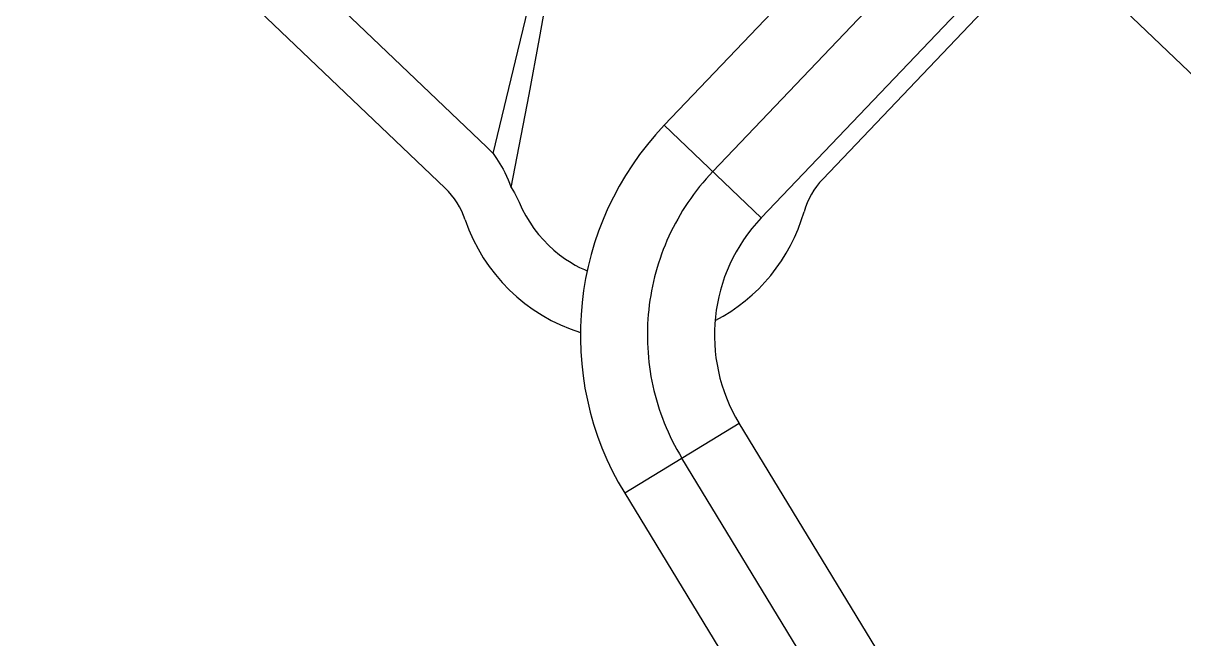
# Model space of a CAD drawing. Header units: millimetres. Extents: x 1145859089 to 1147511753, y -1047484727 to -1047247487.
# Drawn here: x 1147322350.2 to 1147322644.4, y -1047436901.8 to -1047436745.8 of the extents above; entities that cross this region are included whole.
import ezdxf
from ezdxf.xclip import XClip

# ---------------------------------------------------------------- set-up
doc = ezdxf.new("R2010")
doc.units = ezdxf.units.MM
doc.header["$LTSCALE"] = 100
doc.header["$MEASUREMENT"] = 0
doc.header["$XCLIPFRAME"] = 2
doc.linetypes.add('단지배치도$0$CENTER', pattern=[31, 30, -0.5, 0, -0.5])
doc.layers.get('0').update_dxf_attribs({"linetype": 'CONTINUOUS'})
doc.layers.add('XREF', color=135, linetype='CONTINUOUS')
doc.layers.add('단지배치도$0$W240910', color=135, linetype='CONTINUOUS')

# ---------------------------------------------------------------- blocks, each defined once
blk = doc.blocks.new('단지배치도$0$zw$9902')
at = {"layer": '단지배치도$0$W240910', "linetype": 'ByBlock', "ltscale": 20}
for p, q in [((62393.73, -65407.9), (62274.96, -65294.66)), ((62304.25, -65335.68), (62240.66, -65402.38)), ((62123.1, -65338.73), (62195.65, -65407.91)), ((62112.88, -65349.45), (62185.09, -65418.3)), ((62203.53, -65383.64), (62211.95, -65349.27)), ((62328.86, -65359.14), (62265.27, -65425.84)), ((62209.01, -65380.39), (62212.43, -65361.52)), ((62280.84, -65416.02), (62332.12, -65362.24)), ((62206.39, -65394.54), (62209.01, -65380.39)), ((62197.27, -65409.56), (62203.53, -65383.64)), ((62201.89, -65418.18), (62206.39, -65394.54)), ((62265.27, -65425.84), (62240.66, -65402.38)), ((62197.27, -65409.56), (62198.17, -65410.81)), ((62198.17, -65410.81), (62199.01, -65412.13)), ((62199.01, -65412.13), (62199.8, -65413.5)), ((62199.8, -65413.5), (62200.25, -65414.36)), ((62200.25, -65414.36), (62201.12, -65416.22)), ((62201.12, -65416.22), (62201.89, -65418.18)), ((62201.89, -65418.18), (62202.68, -65419.45)), ((62202.68, -65419.45), (62203.5, -65421.05)), ((62203.5, -65421.05), (62203.86, -65421.84)), ((62203.86, -65421.84), (62204.67, -65423.59)), ((62204.67, -65423.59), (62205.57, -65425.3)), ((62205.57, -65425.3), (62206.56, -65426.95)), ((62206.56, -65426.95), (62207.64, -65428.53)), ((62207.64, -65428.53), (62208.78, -65430.01)), ((62208.78, -65430.01), (62210.01, -65431.43)), ((62210.01, -65431.43), (62211.32, -65432.77)), ((62211.32, -65432.77), (62212.68, -65434.02)), ((62212.68, -65434.02), (62214.11, -65435.19)), ((62214.11, -65435.19), (62215.61, -65436.27)), ((62215.61, -65436.27), (62216.61, -65436.92)), ((62216.61, -65436.92), (62218.1, -65437.79)), ((62218.1, -65437.79), (62219.2, -65438.37)), ((62219.2, -65438.37), (62220.44, -65438.95)), ((62220.44, -65438.95), (62221.13, -65439.24)), ((62259.67, -65477.89), (62230.64, -65495.59)), ((62448.03, -65786.9), (62259.66, -65477.88)), ((62230.64, -65495.59), (62419.7, -65805.75))]:
    blk.add_line(p, q, dxfattribs=at)
at = {"layer": '단지배치도$0$W240910', "linetype": '단지배치도$0$CENTER'}
for p, q in [((62337.59, -65325.35), (62252.96, -65414.11)), ((62433.86, -65796.31), (62245.14, -65486.72))]:
    blk.add_line(p, q, dxfattribs=at)
at = {"layer": '단지배치도$0$W240910'}
for centre, radius, start, end in [((56819.18, -60798.97), 5399.43, 202.10162, 356.71209), ((57394.29, -57699.4), 11431.38, 251.62775, 321.418131), ((57394.29, -57699.4), 11931.38, 251.62775, 321.418131)]:
    blk.add_arc(centre, radius, start, end, dxfattribs=at)
at = {"layer": '단지배치도$0$W240910', "linetype": 'ByBlock', "ltscale": 20}
for centre, radius, start, end in [((62296.39, -65455.51), 77, 136.3647, 211.3647), ((62172.13, -65432.58), 34.09, 42.4897, 46.3648), ((62295.29, -65429.79), 19.96, 136.3644, 164.0234), ((62171.31, -65432.75), 19.96, 18.706, 46.365), ((62232.84, -65411.91), 45, 198.7062, 252.6094), ((62296.39, -65455.51), 43, 136.3647, 211.3647), ((62232.84, -65411.91), 45, 297.3899, 344.0232)]:
    blk.add_arc(centre, radius, start, end, dxfattribs=at)
at = {"layer": '단지배치도$0$W240910', "linetype": '단지배치도$0$CENTER'}
blk.add_arc((62296.39, -65455.51), 60, 136.3647, 211.3647, dxfattribs=at)
blk = doc.blocks.new('단지배치도')
blk.add_blockref('단지배치도$0$zw$9902', (141034.19, 142437.16))

msp = doc.modelspace()

# ---------------------------------------------------------------- block references
at = {"layer": 'XREF'}
ref = msp.add_blockref('단지배치도', (1147119237.834579, -1047513806.462535), dxfattribs=at)
XClip(ref).set_block_clipping_path([(72982.4064819524, 34919.7593965302), (360382.4067475507, 255319.7593436702)])

doc.saveas('drawing.dxf')
